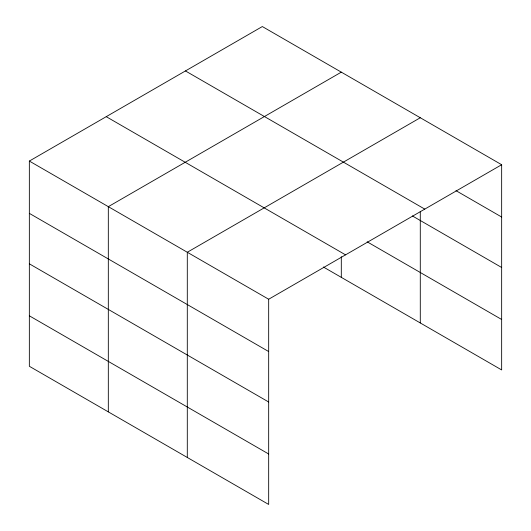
<?xml version="1.0" encoding="UTF-8"?>
<svg xmlns="http://www.w3.org/2000/svg" width="531" height="531" viewBox="0 0 531 531"><rect width="100%" height="100%" fill="white"/><g stroke="black" fill="none" stroke-linecap="round" stroke-linejoin="round"><path stroke-width="0.8" d="M268.673 402L268.673 299.238L29.344 161.066L29.344 366.277L268.673 504.45L268.673 402L29.344 263.821M420.286 211.404L420.286 322.954M323.359 266.993L501.656 369.934L501.656 164.723L262.327 26.55L29.344 161.066M341.307 72.15L108.317 206.665L108.317 411.87M420.286 117.749L187.297 252.258L187.297 457.47M268.673 299.238L501.656 164.723M455.976 190.649L501.656 217.026M185.445 70.942L424.773 209.114M412.388 215.944L501.656 267.485M367.153 241.817L501.656 319.476M106.227 116.674L345.555 254.853M29.344 213.362L268.673 351.542M29.344 315.812L268.673 453.992M341.307 256.679L341.307 277.361"/></g></svg>
